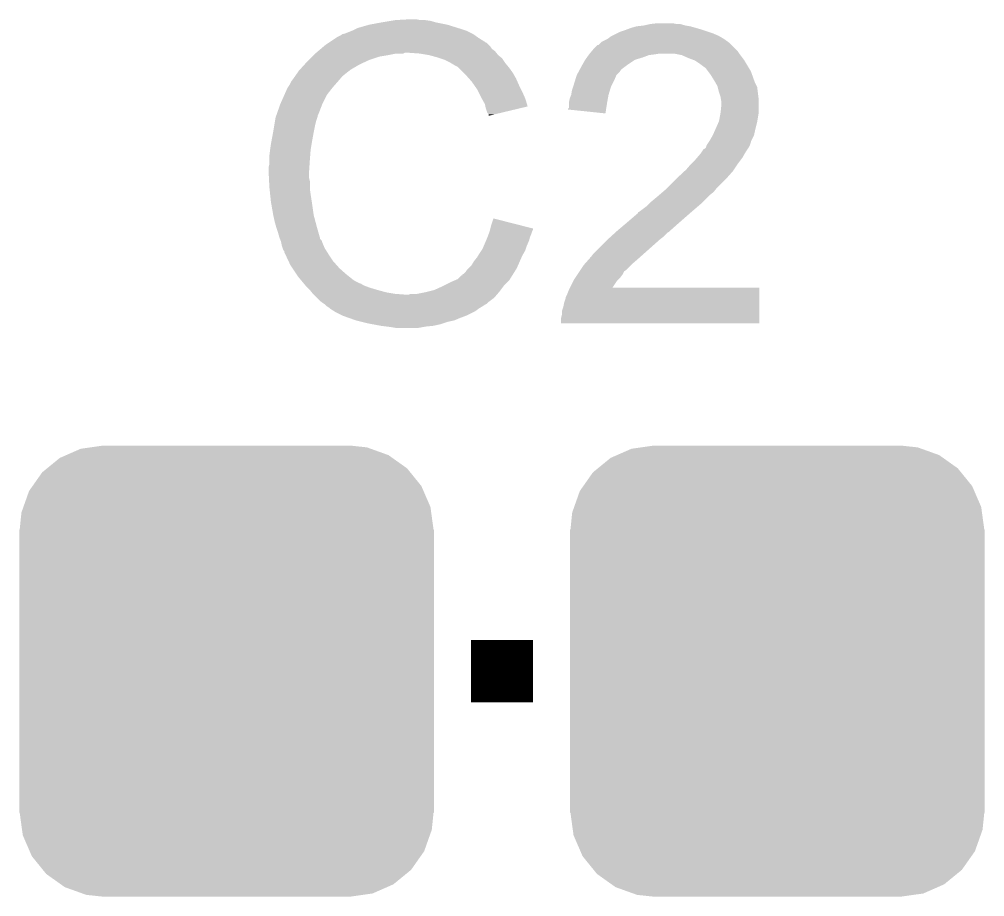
# Model space of a CAD drawing. Extents: x -1.3 to 24.2, y -3.9 to 53.4.
# Drawn here: x 5.257 to 8.409, y 13.919 to 16.784 of the extents above; entities that cross this region are included whole.
import ezdxf

# ---------------------------------------------------------------- set-up
doc = ezdxf.new("R2010")
doc.units = 0
doc.layers.get('0').update_dxf_attribs({"linetype": 'CONTINUOUS'})
doc.layers.add('WIFI_BLE_CLICK_V102_GTO', color=14, linetype='CONTINUOUS')
doc.layers.add('WIFI_BLE_CLICK_V102_GTS', color=12, linetype='CONTINUOUS')

# ---------------------------------------------------------------- blocks, each defined once
blk = doc.blocks.new('CUSTOM_58')
for points in [[(-0.523568, 0.705436), (-0.47634, 0.726144), (0.528306, 0.705436), (0.470706, 0.726144)], [(-0.47634, 0.726144), (-0.444658, 0.730636), (0.470706, 0.726144), (0.45821, 0.730636)], [(-0.444658, 0.730636), (-0.40259, 0.7366), (0.45821, 0.730636), (0.40259, 0.7366)], [(-0.586032, 0.66231), (-0.544558, 0.696232), (0.58904, 0.66231), (0.541268, 0.696232)], [(-0.544558, 0.696232), (-0.523568, 0.705436), (0.541268, 0.696232), (0.528306, 0.705436)], [(-0.602216, 0.649072), (-0.586032, 0.66231), (0.599766, 0.649072), (0.58904, 0.66231)], [(-0.633606, 0.604434), (-0.602216, 0.649072), (0.635932, 0.604434), (0.599766, 0.649072)], [(-0.645062, 0.58814), (-0.633606, 0.604434), (0.642988, 0.58814), (0.635932, 0.604434)], [(-0.663508, 0.536078), (-0.645062, 0.58814), (0.665526, 0.536078), (0.642988, 0.58814)], [(-0.669936, 0.517928), (-0.663508, 0.536078), (0.668014, 0.517928), (0.665526, 0.536078)], [(-0.67564, 0.46228), (-0.669936, 0.517928), (0.67564, 0.46228), (0.668014, 0.517928)], [(-0.67691, -0.46228), (-0.67691, 0.46228), (0.67691, -0.46228), (0.67691, 0.46228)], [(-0.668012, -0.517928), (-0.67564, -0.46228), (0.669936, -0.517928), (0.67564, -0.46228)], [(-0.665526, -0.536078), (-0.668012, -0.517928), (0.663506, -0.536078), (0.669936, -0.517928)], [(-0.642986, -0.58814), (-0.665526, -0.536078), (0.645062, -0.58814), (0.663506, -0.536078)], [(-0.635932, -0.604434), (-0.642986, -0.58814), (0.633604, -0.604434), (0.645062, -0.58814)], [(-0.599764, -0.649072), (-0.635932, -0.604434), (0.602216, -0.649072), (0.633604, -0.604434)], [(-0.58904, -0.66231), (-0.599764, -0.649072), (0.58603, -0.66231), (0.602216, -0.649072)], [(-0.541266, -0.696232), (-0.58904, -0.66231), (0.544558, -0.696232), (0.58603, -0.66231)], [(-0.528306, -0.705436), (-0.541266, -0.696232), (0.523566, -0.705436), (0.544558, -0.696232)], [(-0.470704, -0.726144), (-0.528306, -0.705436), (0.47634, -0.726144), (0.523566, -0.705436)], [(-0.45821, -0.730636), (-0.470704, -0.726144), (0.444656, -0.730636), (0.47634, -0.726144)], [(-0.40259, -0.7366), (-0.45821, -0.730636), (0.40259, -0.7366), (0.444656, -0.730636)]]:
    blk.add_solid(points)

msp = doc.modelspace()

# ---------------------------------------------------------------- linework, layer by layer
at = {"layer": 'WIFI_BLE_CLICK_V102_GTO', "const_width": 0.2032}
msp.add_lwpolyline([(6.731, 14.6558), (6.9342, 14.6558)], dxfattribs=at)
at = {"layer": 'WIFI_BLE_CLICK_V102_GTO'}
for points in [[(6.398258, 16.76654), (6.4389, 16.77416), (6.654802, 16.76654), (6.616698, 16.77416)], [(6.4389, 16.77416), (6.46938, 16.77924), (6.616698, 16.77416), (6.598922, 16.77924)], [(6.46938, 16.77924), (6.48462, 16.78178), (6.598922, 16.77924), (6.58114, 16.78178)], [(6.48462, 16.78178), (6.530338, 16.78432), (6.565902, 16.78178), (6.553198, 16.78432)], [(7.317742, 16.76908), (7.340602, 16.77162), (7.401562, 16.76908), (7.388858, 16.77162)], [(6.311902, 16.736062), (6.322062, 16.738602), (6.738614, 16.736062), (6.733534, 16.738602)], [(6.322062, 16.738602), (6.341108, 16.74622), (6.733534, 16.738602), (6.7183, 16.74622)], [(6.341108, 16.74622), (6.34746, 16.74876), (6.7183, 16.74622), (6.71068, 16.74876)], [(6.34746, 16.74876), (6.357618, 16.75384), (6.71068, 16.74876), (6.69544, 16.75384)], [(6.357618, 16.75384), (6.362702, 16.756382), (6.69544, 16.75384), (6.687308, 16.756382)], [(6.362702, 16.756382), (6.398258, 16.76654), (6.687308, 16.756382), (6.654802, 16.76654)], [(7.193282, 16.73098), (7.208522, 16.7386), (7.538722, 16.73098), (7.520938, 16.7386)], [(7.208522, 16.7386), (7.218682, 16.74368), (7.520938, 16.7386), (7.5057, 16.74368)], [(7.218682, 16.74368), (7.23392, 16.74876), (7.5057, 16.74368), (7.49046, 16.74876)], [(7.23392, 16.74876), (7.240694, 16.7513), (7.49046, 16.74876), (7.48284, 16.7513)], [(7.240694, 16.7513), (7.254238, 16.756378), (7.48284, 16.7513), (7.465068, 16.756378)], [(7.254238, 16.756378), (7.272022, 16.76146), (7.465068, 16.756378), (7.447282, 16.76146)], [(7.272022, 16.76146), (7.29488, 16.764), (7.447282, 16.76146), (7.43204, 16.764)], [(7.29488, 16.764), (7.317742, 16.76908), (7.43204, 16.764), (7.414264, 16.76908)], [(6.25602, 16.7005), (6.26744, 16.708114), (6.78942, 16.7005), (6.781806, 16.708114)], [(6.26744, 16.708114), (6.26745, 16.70812), (6.781806, 16.708114), (6.779266, 16.70812)], [(6.26745, 16.70812), (6.271256, 16.710658), (6.779266, 16.70812), (6.776722, 16.710658)], [(6.271256, 16.710658), (6.29031, 16.72336), (6.776722, 16.710658), (6.7564, 16.72336)], [(6.29031, 16.72336), (6.294122, 16.7259), (6.7564, 16.72336), (6.752844, 16.7259)], [(6.294122, 16.7259), (6.304282, 16.730982), (6.752844, 16.7259), (6.745728, 16.730982)], [(6.304282, 16.730982), (6.311896, 16.736058), (6.745728, 16.730982), (6.73862, 16.736058)], [(6.311896, 16.736058), (6.311902, 16.736062), (6.73862, 16.736058), (6.738614, 16.736062)], [(7.147566, 16.700506), (7.155178, 16.708118), (7.581894, 16.700506), (7.574282, 16.708118)], [(7.155178, 16.708118), (7.157724, 16.710662), (7.574282, 16.708118), (7.570722, 16.710662)], [(7.157724, 16.710662), (7.178036, 16.72082), (7.570722, 16.710662), (7.556502, 16.72082)], [(7.178036, 16.72082), (7.17804, 16.720822), (7.556502, 16.72082), (7.5565, 16.720822)], [(7.17804, 16.720822), (7.188202, 16.72844), (7.5565, 16.720822), (7.543168, 16.72844)], [(7.188202, 16.72844), (7.193282, 16.73098), (7.543168, 16.72844), (7.538722, 16.73098)], [(6.223, 16.67256), (6.225998, 16.675098), (6.510016, 16.67256), (6.515096, 16.675098)], [(6.225998, 16.675098), (6.226, 16.6751), (6.515096, 16.675098), (6.527802, 16.6751)], [(6.226, 16.6751), (6.232002, 16.680178), (6.813806, 16.6751), (6.809742, 16.680178)], [(6.232002, 16.680178), (6.241008, 16.687798), (6.809742, 16.680178), (6.799582, 16.687798)], [(6.241008, 16.687798), (6.250016, 16.69542), (6.799582, 16.687798), (6.7945, 16.69542)], [(6.250016, 16.69542), (6.25602, 16.7005), (6.7945, 16.69542), (6.78942, 16.7005)], [(6.563362, 16.67256), (6.527802, 16.6751), (6.815838, 16.67256), (6.813806, 16.6751)], [(7.119196, 16.67256), (7.125546, 16.68018), (7.6073, 16.67256), (7.60222, 16.68018)], [(7.125546, 16.68018), (7.129778, 16.685258), (7.60222, 16.68018), (7.597142, 16.685258)], [(7.129778, 16.685258), (7.145026, 16.7005), (7.597142, 16.685258), (7.5819, 16.7005)], [(7.145026, 16.7005), (7.147566, 16.700506), (7.5819, 16.7005), (7.581894, 16.700506)], [(6.188132, 16.637), (6.19506, 16.64462), (6.367782, 16.637), (6.38429, 16.64462)], [(6.19506, 16.64462), (6.20268, 16.65224), (6.38429, 16.64462), (6.4008, 16.65224)], [(6.20268, 16.65224), (6.212838, 16.662398), (6.4008, 16.65224), (6.431278, 16.662398)], [(6.212838, 16.662398), (6.21792, 16.66748), (6.431278, 16.662398), (6.46176, 16.66748)], [(6.21792, 16.66748), (6.223, 16.67256), (6.46176, 16.66748), (6.487158, 16.67256)], [(6.59384, 16.66748), (6.563362, 16.67256), (6.819902, 16.66748), (6.815838, 16.67256)], [(6.593848, 16.667478), (6.59384, 16.66748), (6.819902, 16.667478), (6.819902, 16.66748)], [(6.62178, 16.659858), (6.593848, 16.667478), (6.829428, 16.659858), (6.819902, 16.667478)], [(6.629402, 16.657318), (6.62178, 16.659858), (6.832602, 16.657318), (6.829428, 16.659858)], [(6.644638, 16.65224), (6.629402, 16.657318), (6.835988, 16.65224), (6.832602, 16.657318)], [(6.66496, 16.64208), (6.644638, 16.65224), (6.84276, 16.64208), (6.835988, 16.65224)], [(7.09567, 16.637), (7.104376, 16.652238), (7.24408, 16.637), (7.266936, 16.652238)], [(7.104376, 16.652238), (7.10438, 16.652242), (7.266936, 16.652238), (7.266948, 16.652242)], [(7.10438, 16.652242), (7.109822, 16.65986), (7.266948, 16.652242), (7.292342, 16.65986)], [(7.109822, 16.65986), (7.115264, 16.667478), (7.292342, 16.65986), (7.312656, 16.667478)], [(7.115264, 16.667478), (7.11708, 16.67002), (7.312656, 16.667478), (7.33298, 16.67002)], [(7.11708, 16.67002), (7.119196, 16.67256), (7.33298, 16.67002), (7.348218, 16.67256)], [(7.419338, 16.66748), (7.393938, 16.67256), (7.611112, 16.66748), (7.6073, 16.67256)], [(7.4422, 16.65732), (7.419338, 16.66748), (7.618732, 16.65732), (7.611112, 16.66748)], [(7.455752, 16.652238), (7.4422, 16.65732), (7.622542, 16.652238), (7.618732, 16.65732)], [(7.46252, 16.6497), (7.455752, 16.652238), (7.624066, 16.6497), (7.622542, 16.652238)], [(7.47776, 16.63954), (7.46252, 16.6497), (7.630162, 16.63954), (7.624066, 16.6497)], [(6.164326, 16.60906), (6.16966, 16.61668), (6.3246, 16.60906), (6.334758, 16.61668)], [(6.16966, 16.61668), (6.169662, 16.616682), (6.334758, 16.61668), (6.33476, 16.616682)], [(6.169662, 16.616682), (6.171966, 16.619218), (6.33476, 16.616682), (6.337298, 16.619218)], [(6.171966, 16.619218), (6.188132, 16.637), (6.337298, 16.619218), (6.367782, 16.637)], [(6.677662, 16.63446), (6.66496, 16.64208), (6.84911, 16.63446), (6.84276, 16.64208)], [(6.687816, 16.629382), (6.677662, 16.63446), (6.853342, 16.629382), (6.84911, 16.63446)], [(6.69036, 16.62684), (6.687816, 16.629382), (6.85546, 16.62684), (6.853342, 16.629382)], [(6.70814, 16.60906), (6.69036, 16.62684), (6.868162, 16.60906), (6.85546, 16.62684)], [(7.081908, 16.611598), (7.086012, 16.61922), (7.216138, 16.611598), (7.22122, 16.61922)], [(7.086012, 16.61922), (7.08738, 16.621758), (7.22122, 16.61922), (7.22376, 16.621758)], [(7.08738, 16.621758), (7.09422, 16.63446), (7.22376, 16.621758), (7.240692, 16.63446)], [(7.09422, 16.63446), (7.09567, 16.637), (7.240692, 16.63446), (7.24408, 16.637)], [(7.48792, 16.63192), (7.47776, 16.63954), (7.634734, 16.63192), (7.630162, 16.63954)], [(7.49554, 16.62684), (7.48792, 16.63192), (7.637782, 16.62684), (7.634734, 16.63192)], [(7.498078, 16.6243), (7.49554, 16.62684), (7.639306, 16.6243), (7.637782, 16.62684)], [(7.5057, 16.61414), (7.498078, 16.6243), (7.6454, 16.61414), (7.639306, 16.6243)], [(7.51332, 16.603978), (7.5057, 16.61414), (7.64903, 16.603978), (7.6454, 16.61414)], [(6.13918, 16.570962), (6.144262, 16.58112), (6.28777, 16.570962), (6.29666, 16.58112)], [(6.144262, 16.58112), (6.15188, 16.59128), (6.29666, 16.58112), (6.305366, 16.59128)], [(6.15188, 16.59128), (6.157214, 16.5989), (6.305366, 16.59128), (6.311898, 16.5989)], [(6.157214, 16.5989), (6.164326, 16.60906), (6.311898, 16.5989), (6.3246, 16.60906)], [(6.71322, 16.60398), (6.70814, 16.60906), (6.871064, 16.60398), (6.868162, 16.60906)], [(6.724512, 16.591278), (6.71322, 16.60398), (6.87832, 16.591278), (6.871064, 16.60398)], [(6.733538, 16.581122), (6.724512, 16.591278), (6.882836, 16.581122), (6.87832, 16.591278)], [(6.74243, 16.56842), (6.733538, 16.581122), (6.88848, 16.56842), (6.882836, 16.581122)], [(7.06628, 16.56842), (7.070968, 16.58366), (7.190738, 16.56842), (7.19836, 16.58366)], [(7.070968, 16.58366), (7.076438, 16.601436), (7.19836, 16.58366), (7.205978, 16.601436)], [(7.076438, 16.601436), (7.07644, 16.601442), (7.205978, 16.601436), (7.205982, 16.601442)], [(7.07644, 16.601442), (7.081908, 16.611598), (7.205982, 16.601442), (7.216138, 16.611598)], [(7.52602, 16.58366), (7.51332, 16.603978), (7.656286, 16.58366), (7.64903, 16.603978)], [(7.528924, 16.57858), (7.52602, 16.58366), (7.6581, 16.57858), (7.656286, 16.58366)], [(6.122246, 16.537938), (6.12902, 16.55318), (6.2611, 16.537938), (6.272952, 16.55318)], [(6.12902, 16.55318), (6.13283, 16.560802), (6.272952, 16.55318), (6.27888, 16.560802)], [(6.13283, 16.560802), (6.134102, 16.563342), (6.27888, 16.560802), (6.281102, 16.563342)], [(6.134102, 16.563342), (6.13918, 16.570962), (6.281102, 16.563342), (6.28777, 16.570962)], [(6.751318, 16.55572), (6.74243, 16.56842), (6.89483, 16.55572), (6.88848, 16.56842)], [(6.75513, 16.5481), (6.751318, 16.55572), (6.89864, 16.5481), (6.89483, 16.55572)], [(7.05866, 16.537942), (7.061202, 16.553182), (7.18058, 16.537942), (7.18515, 16.553182)], [(7.061202, 16.553182), (7.064586, 16.563338), (7.18515, 16.553182), (7.188198, 16.563338)], [(7.064586, 16.563338), (7.06628, 16.56842), (7.188198, 16.563338), (7.190738, 16.56842)], [(7.53618, 16.565882), (7.528924, 16.57858), (7.664448, 16.565882), (7.6581, 16.57858)], [(7.536818, 16.563336), (7.53618, 16.565882), (7.66572, 16.563336), (7.664448, 16.565882)], [(7.541262, 16.54556), (7.536818, 16.563336), (7.667944, 16.54556), (7.66572, 16.563336)], [(6.1087, 16.50746), (6.122246, 16.537938), (6.24586, 16.50746), (6.2611, 16.537938)], [(6.76402, 16.53032), (6.75513, 16.5481), (6.906544, 16.53032), (6.89864, 16.5481)], [(6.766844, 16.52524), (6.76402, 16.53032), (6.908802, 16.52524), (6.906544, 16.53032)], [(6.77672, 16.507464), (6.766844, 16.52524), (6.914116, 16.507464), (6.908802, 16.52524)], [(7.05104, 16.512542), (7.053582, 16.525242), (7.175962, 16.512542), (7.17827, 16.525242)], [(7.053582, 16.525242), (7.058658, 16.53794), (7.17827, 16.525242), (7.18058, 16.53794)], [(7.058658, 16.53794), (7.05866, 16.537942), (7.18058, 16.53794), (7.18058, 16.537942)], [(7.546338, 16.530322), (7.541262, 16.54556), (7.669848, 16.530322), (7.667944, 16.54556)], [(7.54761, 16.522698), (7.546338, 16.530322), (7.6708, 16.522698), (7.669848, 16.530322)], [(7.54888, 16.515082), (7.54761, 16.522698), (7.6708, 16.515082), (7.6708, 16.522698)], [(6.097046, 16.47444), (6.1087, 16.507458), (6.23316, 16.47444), (6.245858, 16.507458)], [(6.1087, 16.507458), (6.1087, 16.50746), (6.245858, 16.507458), (6.24586, 16.50746)], [(6.778246, 16.499834), (6.77672, 16.507464), (6.916396, 16.499834), (6.914116, 16.507464)], [(6.77926, 16.494762), (6.778246, 16.499834), (6.895242, 16.494762), (6.916396, 16.499834)], [(6.78434, 16.479524), (6.77926, 16.494762), (6.831692, 16.479524), (6.895242, 16.494762)], [(7.0485, 16.4897), (7.048506, 16.492226), (7.172364, 16.4897), (7.172754, 16.492226)], [(7.1704, 16.476982), (7.0485, 16.4897), (7.1704, 16.476982), (7.172364, 16.4897)], [(7.048506, 16.492226), (7.05104, 16.494766), (7.172754, 16.492226), (7.173146, 16.494766)], [(7.05104, 16.51), (7.05104, 16.512542), (7.1755, 16.51), (7.175962, 16.512542)], [(7.05104, 16.494766), (7.05104, 16.51), (7.173146, 16.494766), (7.1755, 16.51)], [(7.54634, 16.479518), (7.54888, 16.504918), (7.6708, 16.479518), (7.6708, 16.504918)], [(7.54888, 16.504918), (7.54888, 16.515082), (7.6708, 16.504918), (7.6708, 16.515082)], [(6.091344, 16.45158), (6.093462, 16.46428), (6.225542, 16.45158), (6.229772, 16.46428)], [(6.093462, 16.46428), (6.094356, 16.466818), (6.229772, 16.46428), (6.230618, 16.466818)], [(6.094356, 16.466818), (6.095252, 16.469356), (6.230618, 16.466818), (6.23062, 16.469356)], [(6.095252, 16.469356), (6.097046, 16.47444), (6.23062, 16.469356), (6.23316, 16.47444)], [(6.789414, 16.474446), (6.78434, 16.479524), (6.810514, 16.474446), (6.831692, 16.479524)], [(6.78942, 16.469388), (6.789414, 16.474446), (6.78942, 16.469388), (6.810514, 16.474446)], [(7.54126, 16.451582), (7.54634, 16.479518), (7.666142, 16.451582), (7.6708, 16.479518)], [(6.08584, 16.41856), (6.08965, 16.44142), (6.218428, 16.41856), (6.223, 16.44142)], [(6.08965, 16.44142), (6.091344, 16.45158), (6.223, 16.44142), (6.225542, 16.45158)], [(7.52094, 16.405862), (7.531098, 16.42872), (7.65556, 16.405862), (7.66064, 16.42872)], [(7.531098, 16.42872), (7.54013, 16.44904), (7.66064, 16.42872), (7.66572, 16.44904)], [(7.54013, 16.44904), (7.54126, 16.451582), (7.66572, 16.44904), (7.666142, 16.451582)], [(6.080124, 16.38808), (6.085362, 16.41602), (6.21284, 16.38808), (6.21792, 16.41602)], [(6.085362, 16.41602), (6.08584, 16.41856), (6.21792, 16.41602), (6.218428, 16.41856)], [(7.510778, 16.388078), (7.520936, 16.405858), (7.64667, 16.388078), (7.65556, 16.405858)], [(7.520936, 16.405858), (7.52094, 16.405862), (7.65556, 16.405858), (7.65556, 16.405862)], [(6.075362, 16.357602), (6.07568, 16.36014), (6.20776, 16.357602), (6.208182, 16.36014)], [(6.07568, 16.36014), (6.07822, 16.37792), (6.208182, 16.36014), (6.211146, 16.37792)], [(6.07822, 16.37792), (6.080124, 16.38808), (6.211146, 16.37792), (6.21284, 16.38808)], [(7.483688, 16.349982), (7.490466, 16.360142), (7.627622, 16.349982), (7.634394, 16.360142)], [(7.490466, 16.360142), (7.49554, 16.362682), (7.634394, 16.360142), (7.636086, 16.362682)], [(7.49554, 16.362682), (7.498074, 16.365218), (7.636086, 16.362682), (7.637778, 16.365218)], [(7.498074, 16.365218), (7.49808, 16.365224), (7.637778, 16.365218), (7.63778, 16.365224)], [(7.49808, 16.365224), (7.500622, 16.372844), (7.63778, 16.365224), (7.64159, 16.372844)], [(7.500622, 16.372844), (7.502312, 16.37538), (7.64159, 16.372844), (7.64286, 16.37538)], [(7.502312, 16.37538), (7.50739, 16.382998), (7.64286, 16.37538), (7.645398, 16.382998)], [(7.50739, 16.382998), (7.509082, 16.385536), (7.645398, 16.382998), (7.6454, 16.385536)], [(7.509082, 16.385536), (7.510778, 16.388078), (7.6454, 16.385536), (7.64667, 16.388078)], [(6.07314, 16.33982), (6.075362, 16.357602), (6.206392, 16.33982), (6.20776, 16.357602)], [(6.07314, 16.32458), (6.07314, 16.33982), (6.20522, 16.32458), (6.206392, 16.33982)], [(7.46506, 16.32712), (7.469414, 16.3322), (7.61365, 16.32712), (7.61746, 16.3322)], [(7.469414, 16.3322), (7.4803, 16.3449), (7.61746, 16.3322), (7.624716, 16.3449)], [(7.4803, 16.3449), (7.483688, 16.349982), (7.624716, 16.3449), (7.627622, 16.349982)], [(6.0706, 16.301722), (6.07314, 16.311882), (6.203696, 16.301722), (6.204372, 16.311882)], [(6.0706, 16.286482), (6.0706, 16.301722), (6.20268, 16.286482), (6.203696, 16.301722)], [(6.07314, 16.311882), (6.07314, 16.32458), (6.204372, 16.311882), (6.20522, 16.32458)], [(7.434582, 16.2941), (7.449818, 16.31188), (7.590366, 16.2941), (7.60222, 16.31188)], [(7.449818, 16.31188), (7.46506, 16.32712), (7.60222, 16.31188), (7.61365, 16.32712)], [(6.0706, 16.28648), (6.0706, 16.286482), (6.20268, 16.28648), (6.20268, 16.286482)], [(6.071618, 16.266158), (6.0706, 16.28648), (6.20268, 16.266158), (6.20268, 16.28648)], [(6.072126, 16.255998), (6.071618, 16.266158), (6.20522, 16.255998), (6.20268, 16.266158)], [(7.39902, 16.26108), (7.40449, 16.26616), (7.56158, 16.26108), (7.56666, 16.26616)], [(7.40449, 16.26616), (7.429108, 16.289018), (7.56666, 16.26616), (7.586978, 16.289018)], [(7.429108, 16.289018), (7.434582, 16.2941), (7.586978, 16.289018), (7.590366, 16.2941)], [(6.07314, 16.23568), (6.072126, 16.255998), (6.20522, 16.23568), (6.20522, 16.255998)], [(6.073676, 16.2306), (6.07314, 16.23568), (6.20522, 16.2306), (6.20522, 16.23568)], [(7.371078, 16.233138), (7.39902, 16.26108), (7.533638, 16.233138), (7.56158, 16.26108)], [(6.075548, 16.21282), (6.073676, 16.2306), (6.20776, 16.21282), (6.20522, 16.2306)], [(6.07822, 16.187418), (6.075548, 16.21282), (6.211668, 16.187418), (6.20776, 16.21282)], [(7.3152, 16.18488), (7.34568, 16.21028), (7.48538, 16.18488), (7.51078, 16.21028)], [(7.34568, 16.21028), (7.357532, 16.220438), (7.51078, 16.21028), (7.523478, 16.220438)], [(7.357532, 16.220438), (7.36346, 16.225518), (7.523478, 16.220438), (7.527542, 16.225518)], [(7.36346, 16.225518), (7.371078, 16.233138), (7.527542, 16.225518), (7.533638, 16.233138)], [(6.079566, 16.1798), (6.07822, 16.187418), (6.21284, 16.1798), (6.211668, 16.187418)], [(6.08584, 16.14424), (6.079566, 16.1798), (6.21792, 16.14424), (6.21284, 16.1798)], [(7.28218, 16.156942), (7.3025, 16.172182), (7.453208, 16.156942), (7.470988, 16.172182)], [(7.3025, 16.172182), (7.312658, 16.18234), (7.470988, 16.172182), (7.48284, 16.18234)], [(7.312658, 16.18234), (7.3152, 16.18488), (7.48284, 16.18234), (7.48538, 16.18488)], [(6.085842, 16.144238), (6.08584, 16.14424), (6.21792, 16.144238), (6.21792, 16.14424)], [(6.09092, 16.121378), (6.085842, 16.144238), (6.224018, 16.121378), (6.21792, 16.144238)], [(7.24154, 16.12138), (7.27709, 16.15186), (7.412444, 16.12138), (7.44728, 16.15186)], [(7.27709, 16.15186), (7.2771, 16.151868), (7.44728, 16.15186), (7.447288, 16.151868)], [(7.2771, 16.151868), (7.277114, 16.154406), (7.447288, 16.151868), (7.45025, 16.154406)], [(7.277114, 16.154406), (7.28218, 16.156942), (7.45025, 16.154406), (7.453208, 16.156942)], [(6.095276, 16.10614), (6.09092, 16.121378), (6.22808, 16.10614), (6.224018, 16.121378)], [(6.794494, 16.101042), (6.79704, 16.111218), (6.9342, 16.101042), (6.894302, 16.111218)], [(6.79704, 16.111218), (6.80468, 16.134076), (6.894302, 16.111218), (6.80468, 16.134076)], [(7.21152, 16.09598), (7.235536, 16.1163), (7.38378, 16.09598), (7.40664, 16.1163)], [(7.235536, 16.1163), (7.24154, 16.12138), (7.40664, 16.1163), (7.412444, 16.12138)], [(6.096, 16.1036), (6.095276, 16.10614), (6.228806, 16.1036), (6.22808, 16.10614)], [(6.10108, 16.08836), (6.096, 16.1036), (6.23316, 16.08836), (6.228806, 16.1036)], [(6.106158, 16.07058), (6.10108, 16.08836), (6.23824, 16.07058), (6.23316, 16.08836)], [(6.78529, 16.073118), (6.790054, 16.08582), (6.92404, 16.073118), (6.92912, 16.08582)], [(6.790054, 16.08582), (6.79196, 16.090902), (6.92912, 16.08582), (6.930814, 16.090902)], [(6.79196, 16.090902), (6.792594, 16.093438), (6.930814, 16.090902), (6.93166, 16.093438)], [(6.792594, 16.093438), (6.793862, 16.098516), (6.93166, 16.093438), (6.934198, 16.098516)], [(6.793862, 16.098516), (6.794494, 16.101042), (6.934198, 16.098516), (6.9342, 16.101042)], [(7.186168, 16.07312), (7.202928, 16.088358), (7.358378, 16.07312), (7.37362, 16.088358)], [(7.202928, 16.088358), (7.205722, 16.090898), (7.37362, 16.088358), (7.378696, 16.090898)], [(7.205722, 16.090898), (7.20852, 16.09344), (7.378696, 16.090898), (7.381238, 16.09344)], [(7.20852, 16.09344), (7.21152, 16.09598), (7.381238, 16.09344), (7.38378, 16.09598)], [(6.10616, 16.070578), (6.106158, 16.07058), (6.23824, 16.070578), (6.23824, 16.07058)], [(6.107178, 16.068034), (6.10616, 16.070578), (6.238246, 16.068034), (6.23824, 16.070578)], [(6.10921, 16.062956), (6.107178, 16.068034), (6.24332, 16.062956), (6.238246, 16.068034)], [(6.111238, 16.057882), (6.10921, 16.062956), (6.245014, 16.057882), (6.24332, 16.062956)], [(6.111748, 16.055342), (6.111238, 16.057882), (6.24586, 16.055342), (6.245014, 16.057882)], [(6.11378, 16.045182), (6.111748, 16.055342), (6.250216, 16.045182), (6.24586, 16.055342)], [(6.116322, 16.03756), (6.11378, 16.045182), (6.253482, 16.03756), (6.250216, 16.045182)], [(6.7691, 16.03502), (6.773454, 16.04518), (6.910492, 16.03502), (6.91388, 16.04518)], [(6.773454, 16.04518), (6.781072, 16.062958), (6.91388, 16.04518), (6.921498, 16.062958)], [(6.781072, 16.062958), (6.78434, 16.07058), (6.921498, 16.062958), (6.923404, 16.07058)], [(6.78434, 16.07058), (6.78529, 16.073118), (6.923404, 16.07058), (6.92404, 16.073118)], [(7.129782, 16.01724), (7.17804, 16.0655), (7.293926, 16.01724), (7.34822, 16.0655)], [(7.17804, 16.0655), (7.18058, 16.06804), (7.34822, 16.0655), (7.351606, 16.06804)], [(7.18058, 16.06804), (7.186168, 16.07312), (7.351606, 16.06804), (7.358378, 16.07312)], [(6.11886, 16.029944), (6.116322, 16.03756), (6.258242, 16.029944), (6.253482, 16.03756)], [(6.121394, 16.027406), (6.11886, 16.029944), (6.259828, 16.027406), (6.258242, 16.029944)], [(6.1214, 16.024864), (6.121394, 16.027406), (6.261416, 16.024864), (6.259828, 16.027406)], [(6.124988, 16.01724), (6.1214, 16.024864), (6.26618, 16.01724), (6.261416, 16.024864)], [(6.135746, 15.994378), (6.124988, 16.01724), (6.281422, 15.994378), (6.26618, 16.01724)], [(6.754366, 16.01216), (6.758938, 16.01978), (6.89864, 16.01216), (6.902994, 16.01978)], [(6.758938, 16.01978), (6.76571, 16.029938), (6.902994, 16.01978), (6.9088, 16.029938)], [(6.76571, 16.029938), (6.7691, 16.03502), (6.9088, 16.029938), (6.910492, 16.03502)], [(7.122164, 16.007088), (7.129782, 16.01724), (7.282506, 16.007088), (7.293926, 16.01724)], [(6.14172, 15.98168), (6.135746, 15.994378), (6.29271, 15.98168), (6.281422, 15.994378)], [(6.148494, 15.97152), (6.14172, 15.98168), (6.30174, 15.97152), (6.29271, 15.98168)], [(6.72338, 15.97152), (6.733542, 15.981682), (6.880858, 15.97152), (6.885304, 15.981682)], [(6.733542, 15.981682), (6.74116, 15.99438), (6.885304, 15.981682), (6.89086, 15.99438)], [(6.74116, 15.99438), (6.751322, 16.007082), (6.89086, 15.99438), (6.896418, 16.007082)], [(6.751322, 16.007082), (6.754366, 16.01216), (6.896418, 16.007082), (6.89864, 16.01216)], [(7.08914, 15.96644), (7.099302, 15.981682), (7.239, 15.96644), (7.25424, 15.981682)], [(7.099302, 15.981682), (7.103816, 15.986762), (7.25424, 15.981682), (7.25932, 15.986762)], [(7.103816, 15.986762), (7.119614, 16.00454), (7.25932, 15.986762), (7.27964, 16.00454)], [(7.119614, 16.00454), (7.11962, 16.004546), (7.27964, 16.00454), (7.279646, 16.004546)], [(7.11962, 16.004546), (7.119642, 16.00708), (7.279646, 16.004546), (7.282496, 16.00708)], [(7.119642, 16.00708), (7.122164, 16.007088), (7.282496, 16.00708), (7.282506, 16.007088)], [(6.16204, 15.951202), (6.148494, 15.97152), (6.324598, 15.951202), (6.30174, 15.97152)], [(6.16712, 15.94358), (6.16204, 15.951202), (6.334128, 15.94358), (6.324598, 15.951202)], [(6.70306, 15.948682), (6.703074, 15.951206), (6.866584, 15.948682), (6.868162, 15.951206)], [(6.703074, 15.951206), (6.70814, 15.953742), (6.868162, 15.951206), (6.869746, 15.953742)], [(6.70814, 15.953742), (6.71322, 15.95882), (6.869746, 15.953742), (6.87292, 15.95882)], [(6.71322, 15.95882), (6.718302, 15.966442), (6.87292, 15.95882), (6.877684, 15.966442)], [(6.718302, 15.966442), (6.72338, 15.97152), (6.877684, 15.966442), (6.880858, 15.97152)], [(7.072206, 15.94104), (7.07898, 15.9512), (7.218678, 15.94104), (7.226298, 15.9512)], [(7.07898, 15.9512), (7.08575, 15.961354), (7.226298, 15.9512), (7.231378, 15.961354)], [(7.08575, 15.961354), (7.08914, 15.96644), (7.231378, 15.961354), (7.239, 15.96644)], [(6.177704, 15.93088), (6.16712, 15.94358), (6.350006, 15.93088), (6.334128, 15.94358)], [(6.17771, 15.930874), (6.177704, 15.93088), (6.352546, 15.930874), (6.350006, 15.93088)], [(6.179822, 15.928338), (6.17771, 15.930874), (6.355084, 15.928338), (6.352546, 15.930874)], [(6.184054, 15.92326), (6.179822, 15.928338), (6.365242, 15.92326), (6.355084, 15.928338)], [(6.186172, 15.920718), (6.184054, 15.92326), (6.372864, 15.920718), (6.365242, 15.92326)], [(6.190404, 15.91564), (6.186172, 15.920718), (6.38048, 15.91564), (6.372864, 15.920718)], [(6.63956, 15.9131), (6.67004, 15.92834), (6.83768, 15.9131), (6.85292, 15.92834)], [(6.67004, 15.92834), (6.67596, 15.930878), (6.85292, 15.92834), (6.855458, 15.930878)], [(6.67596, 15.930878), (6.68782, 15.935962), (6.855458, 15.930878), (6.858634, 15.935962)], [(6.68782, 15.935962), (6.700526, 15.94866), (6.858634, 15.935962), (6.86657, 15.94866)], [(6.700526, 15.94866), (6.70306, 15.948682), (6.86657, 15.94866), (6.866584, 15.948682)], [(7.05485, 15.90802), (7.06628, 15.93088), (7.193322, 15.90802), (7.20852, 15.93088)], [(7.06628, 15.93088), (7.068822, 15.935962), (7.20852, 15.93088), (7.2136, 15.935962)], [(7.068822, 15.935962), (7.072206, 15.94104), (7.2136, 15.935962), (7.218678, 15.94104)], [(6.19252, 15.9131), (6.190404, 15.91564), (6.387254, 15.9131), (6.38048, 15.91564)], [(6.1976, 15.90802), (6.19252, 15.9131), (6.400798, 15.90802), (6.387254, 15.9131)], [(6.20522, 15.9004), (6.1976, 15.90802), (6.4262, 15.9004), (6.400798, 15.90802)], [(6.211316, 15.89278), (6.20522, 15.9004), (6.45414, 15.89278), (6.4262, 15.9004)], [(6.215378, 15.887702), (6.211316, 15.89278), (6.484608, 15.887702), (6.45414, 15.89278)], [(6.215382, 15.8877), (6.215378, 15.887702), (6.484618, 15.8877), (6.484608, 15.887702)], [(6.217922, 15.88516), (6.215382, 15.8877), (6.517638, 15.88516), (6.484618, 15.8877)], [(6.527802, 15.885162), (6.535424, 15.8877), (6.81591, 15.885162), (6.818084, 15.8877)], [(6.555742, 15.8877), (6.58114, 15.89278), (6.818084, 15.8877), (6.82244, 15.89278)], [(6.58114, 15.89278), (6.611622, 15.9004), (6.82244, 15.89278), (6.828154, 15.9004)], [(6.611622, 15.9004), (6.639554, 15.913098), (6.828154, 15.9004), (6.83768, 15.913098)], [(6.639554, 15.913098), (6.63956, 15.9131), (6.83768, 15.913098), (6.83768, 15.9131)], [(7.040882, 15.877544), (7.04596, 15.8877), (7.673334, 15.877544), (7.673336, 15.8877)], [(7.04596, 15.8877), (7.05104, 15.9004), (7.673336, 15.8877), (7.673338, 15.9004)], [(7.05104, 15.9004), (7.054838, 15.907998), (7.673338, 15.9004), (7.67334, 15.907998)], [(7.054838, 15.907998), (7.05485, 15.90802), (7.67334, 15.907998), (7.193322, 15.90802)], [(6.228084, 15.874998), (6.217922, 15.88516), (6.807198, 15.874998), (6.815908, 15.88516)], [(6.23824, 15.864842), (6.228084, 15.874998), (6.793656, 15.864842), (6.807198, 15.874998)], [(6.245018, 15.859758), (6.23824, 15.864842), (6.78688, 15.859758), (6.793656, 15.864842)], [(6.2484, 15.85722), (6.245018, 15.859758), (6.78434, 15.85722), (6.78688, 15.859758)], [(6.252214, 15.854678), (6.2484, 15.85722), (6.781796, 15.854678), (6.78434, 15.85722)], [(6.517638, 15.88516), (6.527802, 15.885162), (6.815908, 15.88516), (6.81591, 15.885162)], [(7.03326, 15.847062), (7.035802, 15.85976), (7.673328, 15.847062), (7.67333, 15.85976)], [(7.035802, 15.85976), (7.04088, 15.875004), (7.67333, 15.85976), (7.673332, 15.875004)], [(7.04088, 15.875004), (7.040882, 15.877544), (7.673332, 15.875004), (7.673334, 15.877544)], [(6.25602, 15.85214), (6.252214, 15.854678), (6.77672, 15.85214), (6.781796, 15.854678)], [(6.256022, 15.852138), (6.25602, 15.85214), (6.776718, 15.852138), (6.77672, 15.85214)], [(6.261098, 15.847062), (6.256022, 15.852138), (6.769104, 15.847062), (6.776718, 15.852138)], [(6.261102, 15.84706), (6.261098, 15.847062), (6.769102, 15.84706), (6.769104, 15.847062)], [(6.26872, 15.84198), (6.261102, 15.84706), (6.760634, 15.84198), (6.769102, 15.84706)], [(6.271258, 15.839442), (6.26872, 15.84198), (6.756402, 15.839442), (6.760634, 15.84198)], [(6.271262, 15.83944), (6.271258, 15.839442), (6.7564, 15.83944), (6.756402, 15.839442)], [(6.283454, 15.83182), (6.271262, 15.83944), (6.746238, 15.83182), (6.7564, 15.83944)], [(6.291582, 15.82674), (6.283454, 15.83182), (6.736078, 15.82674), (6.746238, 15.83182)], [(6.3119, 15.81658), (6.291582, 15.82674), (6.71576, 15.81658), (6.736078, 15.82674)], [(7.02818, 15.819122), (7.028182, 15.831822), (7.673322, 15.819122), (7.673324, 15.831822)], [(7.028182, 15.831822), (7.03326, 15.847062), (7.673324, 15.831822), (7.673328, 15.847062)], [(6.333492, 15.80896), (6.3119, 15.81658), (6.69544, 15.80896), (6.71576, 15.81658)], [(6.355082, 15.80134), (6.333492, 15.80896), (6.677658, 15.80134), (6.69544, 15.80896)], [(6.37541, 15.796258), (6.355082, 15.80134), (6.6548, 15.796258), (6.677658, 15.80134)], [(6.39572, 15.79118), (6.37541, 15.796258), (6.63956, 15.79118), (6.6548, 15.796258)], [(7.02564, 15.808962), (7.02818, 15.819122), (7.67332, 15.808962), (7.673322, 15.819122)], [(7.02564, 15.791202), (7.02564, 15.808962), (7.673318, 15.791202), (7.67332, 15.808962)], [(6.409268, 15.78864), (6.39572, 15.79118), (6.631938, 15.78864), (6.63956, 15.79118)], [(6.436362, 15.78356), (6.409268, 15.78864), (6.609078, 15.78356), (6.631938, 15.78864)], [(6.45668, 15.78102), (6.436362, 15.78356), (6.58368, 15.78102), (6.609078, 15.78356)], [(6.47446, 15.77848), (6.45668, 15.78102), (6.569708, 15.77848), (6.58368, 15.78102)], [(6.489698, 15.77594), (6.47446, 15.77848), (6.555738, 15.77594), (6.569708, 15.77848)], [(7.673318, 15.79118), (7.02564, 15.791202), (7.673318, 15.79118), (7.673318, 15.791202)]]:
    msp.add_solid(points, dxfattribs=at)

# ---------------------------------------------------------------- block references
at = {"layer": 'WIFI_BLE_CLICK_V102_GTS'}
for p in [(5.93344, 14.6558), (7.73176, 14.6558)]:
    msp.add_blockref('CUSTOM_58', p, dxfattribs=at)

doc.saveas('drawing.dxf')
